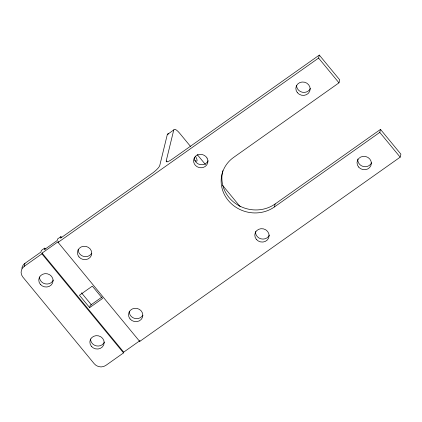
<?xml version="1.0" encoding="UTF-8"?>
<svg xmlns="http://www.w3.org/2000/svg" width="422" height="422" viewBox="0 0 422 422"><rect width="100%" height="100%" fill="white"/><g stroke="black" fill="none" stroke-linecap="round" stroke-linejoin="round"><path stroke-width="0.63" d="M24.218 266.351L41.905 253.833L42.094 253.068L58.289 241.611L58.099 242.376L139.708 341.451L139.898 340.686L123.704 352.143L123.519 352.913L105.827 365.426A8.25 7.654 13.7 0 1 94.28 363.796L22.872 277.106A8.25 7.654 13.7 0 1 24.218 266.351L24.945 263.36L40.934 252.05L41.314 250.494L44.663 248.12L45.502 249.138M44.663 248.12L44.284 249.676L57.181 240.556L57.556 239L60.91 236.626L61.744 237.644M60.91 236.626L60.531 238.182L152.59 173.046A8.25 1.931 -39.5 0 0 159.764 165.493L167.318 134.518L173.764 129.955A8.25 2.395 54.7 0 1 179.593 133.157L190.449 146.334M89.649 307.627L102.541 298.507L92.339 286.121L79.447 295.247L89.649 307.627L90.192 305.407L102.008 297.041M166.996 161.884L166.21 160.935L173.764 129.955M166.21 160.935A8.25 1.931 -39.5 0 0 171.928 159.363L319.317 55.076L339.71 79.853L338.982 82.839L233.619 157.411A33.006 30.627 13.7 0 0 228.239 200.429A33.006 30.627 13.7 0 0 274.421 206.949L275.149 203.958L380.502 129.396L400.9 154.172L400.172 157.163L139.708 341.451M58.099 242.376L318.589 58.067L319.317 55.076M274.421 206.949L379.774 132.387L380.502 129.396M318.589 58.067L338.982 82.839M379.774 132.387L400.172 157.163M197.132 154.447L205.482 164.585M222.605 185.374L240.144 206.664M81.493 292.831L91.537 305.027M42.094 253.068L123.704 352.143M41.905 253.833L123.519 352.913M275.149 203.958A33.006 30.627 13.7 0 1 236.895 204.427A33.006 30.627 13.7 0 1 222.869 170.646M269.347 235.07A7.195 6.678 13.7 0 1 260.933 238.826A7.195 6.678 13.7 0 1 255.568 231.377M208.151 160.745A7.195 6.678 13.7 0 1 196.283 162.528L195.18 161.077A7.195 6.678 13.7 0 1 194.315 157.675M310.392 88.398A7.195 6.678 13.7 0 1 302.284 92.228A7.195 6.678 13.7 0 1 296.566 85.286M371.582 162.718A7.195 6.678 13.7 0 1 363.168 166.474A7.195 6.678 13.7 0 1 357.798 159.025M167.318 134.518A8.25 2.395 54.7 0 1 168.816 133.974M195.228 156.066A5.607 1.63 54.7 0 1 197.074 160.555A5.607 1.63 54.7 0 1 194.885 160.402M21.881 268.397A8.25 7.654 13.7 0 1 24.945 263.36M142.826 315.187A7.195 6.678 13.7 0 1 134.665 318.42A7.195 6.678 13.7 0 1 129.253 311.552M104.408 342.036A7.195 6.678 13.7 0 1 96.295 345.866A7.195 6.678 13.7 0 1 90.577 338.924M91.743 253.174A7.195 6.678 13.7 0 1 83.582 256.407A7.195 6.678 13.7 0 1 78.17 249.539M53.32 280.018A7.195 6.678 13.7 0 1 45.212 283.848A7.195 6.678 13.7 0 1 39.494 276.906M207.044 158.065L205.947 156.62A7.195 6.678 13.7 0 0 196.531 155.512A7.195 6.678 13.7 0 0 194.452 164.068L195.555 165.519A7.195 6.678 13.7 0 0 204.965 166.621A7.195 6.678 13.7 0 0 207.044 158.065M256.339 239.353A7.195 6.678 13.7 0 0 268.619 238.061A7.195 6.678 13.7 0 0 260.917 228.708A7.195 6.678 13.7 0 0 256.339 239.353M358.568 167.001A7.195 6.678 13.7 0 0 370.854 165.709A7.195 6.678 13.7 0 0 363.147 156.356A7.195 6.678 13.7 0 0 358.568 167.001M297.383 92.682A7.195 6.678 13.7 0 0 309.664 91.389A7.195 6.678 13.7 0 0 301.962 82.037A7.195 6.678 13.7 0 0 297.383 92.682M130.066 318.948A7.195 6.678 13.7 0 0 142.351 317.655A7.195 6.678 13.7 0 0 134.65 308.303A7.195 6.678 13.7 0 0 130.066 318.948M78.983 256.929A7.195 6.678 13.7 0 0 91.268 255.637A7.195 6.678 13.7 0 0 83.561 246.284A7.195 6.678 13.7 0 0 78.983 256.929M40.312 284.301A7.195 6.678 13.7 0 0 52.592 283.009A7.195 6.678 13.7 0 0 44.89 273.656A7.195 6.678 13.7 0 0 40.312 284.301M91.395 346.314A7.195 6.678 13.7 0 0 103.675 345.027A7.195 6.678 13.7 0 0 95.973 335.675A7.195 6.678 13.7 0 0 91.395 346.314"/></g></svg>
